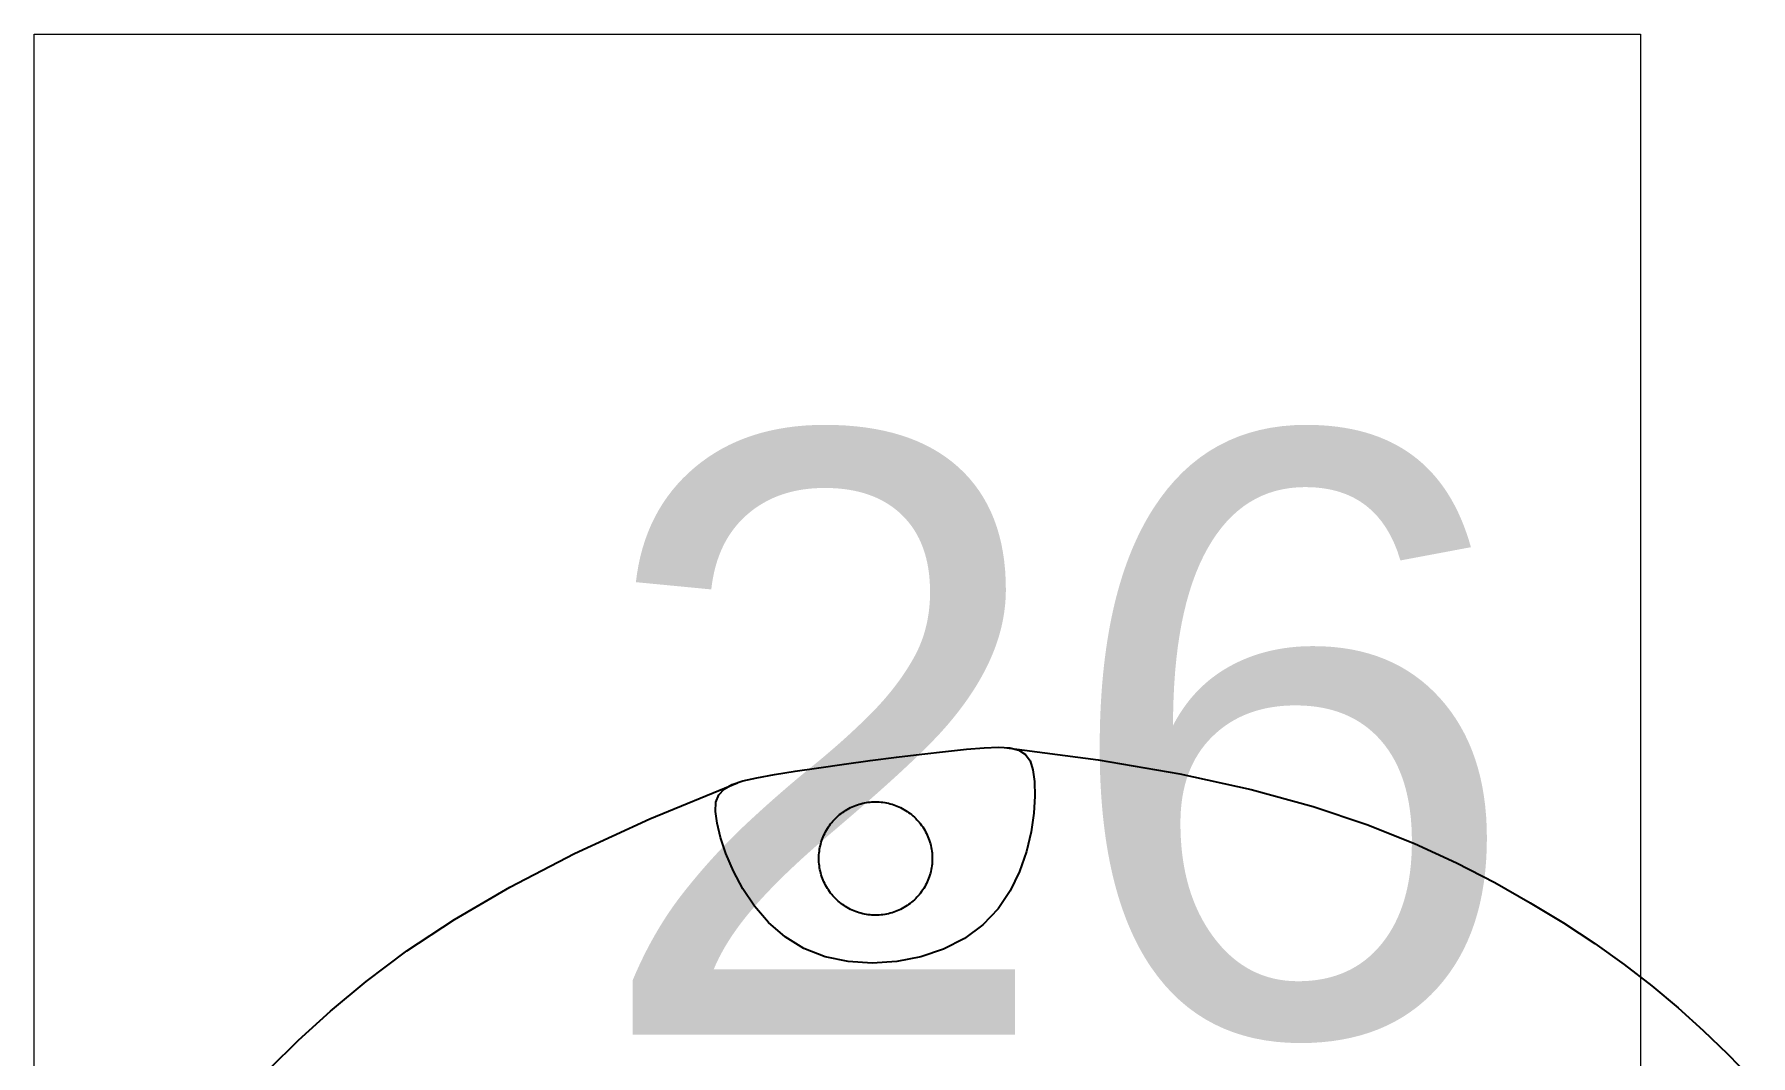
# Model space of a CAD drawing. Header units: inches. Extents: x 0.9 to 36.3, y 0.7 to 23.3.
# Drawn here: x 17.8845 to 18.0939, y 6.9063 to 7.0309 of the extents above; entities that cross this region are included whole.
import ezdxf

# ---------------------------------------------------------------- set-up
doc = ezdxf.new("R2010")
doc.units = ezdxf.units.IN
doc.layers.add('Numbering receptecles', color=170, linetype='Continuous', lineweight=15)
doc.layers.add('Smoke Detector', color=104, linetype='Continuous')
doc.styles.get("Standard").update_dxf_attribs({"font": 'arial.ttf'})

msp = doc.modelspace()

# ---------------------------------------------------------------- linework, layer by layer
at = {"layer": 'Numbering receptecles', "linetype": 'ByBlock', "ltscale": 0.001}
msp.add_lwpolyline([(17.88445815947854, 7.030883205040638), (18.08045815947854, 7.030883205040638), (18.08045815947854, 6.863620868145014), (17.88445815947854, 6.863620868145014)], close=True, dxfattribs=at)
at = {"layer": 'Smoke Detector', "linetype": 'ByBlock'}
for points in [[(18.00021632432896, 6.922217234253962), (17.99797377366802, 6.920571905093636), (17.99541139165119, 6.919270209840745), (17.99261914923228, 6.918323993396063), (17.98968701736511, 6.917745100660374), (17.98670496700346, 6.91754537653445), (17.9837629691011, 6.917736665919071), (17.98095099461186, 6.918330813715015), (17.97835901448952, 6.919339664823061), (17.97606025196398, 6.920757224276057), (17.97406093936938, 6.922506137635184), (17.97235056131596, 6.924491210593681), (17.97091860241396, 6.92661724884479), (17.96975454727363, 6.928789058081763), (17.9688478805052, 6.930911443997848), (17.96818808671894, 6.932889212286282), (17.96776465052502, 6.93462716864032), (17.96757319289908, 6.936053722804223), (17.967633880278, 6.937191700726343), (17.96797301546395, 6.938087532406064), (17.96861690125919, 6.938787647842746), (17.96959184046593, 6.93933847703576), (17.97092413588639, 6.93978644998449), (17.97264009032279, 6.940177996688304), (17.97476600657735, 6.940559547146576), (17.97730573920121, 6.940967414795393), (17.98017334974123, 6.941397446817723), (17.98326045149322, 6.941835373833259), (17.98645865775296, 6.942266926461679), (17.98965958181624, 6.942677835322671), (17.99275483697884, 6.943053831035916), (17.99563603653658, 6.943380644221113), (17.99819479378523, 6.943644005497935), (18.00034702372529, 6.94382568367123), (18.00210584817615, 6.94389160028649), (18.00350869066183, 6.943803715074351), (18.00459297470645, 6.943523987765458), (18.00539612383403, 6.943014378090465), (18.00595556156868, 6.942236845780014), (18.00630871143444, 6.941153350564745), (18.0064929969554, 6.939725852175306), (18.0065338052039, 6.937937521896613), (18.00640837744556, 6.935856377230669), (18.00608191849424, 6.933571647233739), (18.00551963316382, 6.931172560962109), (18.00468672626821, 6.928748347472043), (18.00354840262126, 6.926388235819813), (18.00206986703689, 6.924181455061694)], [(17.99057016308661, 6.936309049493195), (17.99076435956441, 6.936192633551981), (17.99095463689724, 6.936069911660129), (17.99114080215406, 6.935941031858837), (17.99132266240384, 6.935806142189312), (17.99150002471553, 6.935665390692735), (17.99167269615809, 6.935518925410312), (17.99184048380046, 6.935366894383231), (17.99200319471161, 6.935209445652694), (17.99216064344216, 6.935046734741535), (17.99231267446923, 6.934878947099163), (17.99245913975166, 6.934706275656607), (17.99259989124824, 6.934528913344918), (17.99273478091775, 6.93434705309514), (17.99286366071906, 6.934160887838315), (17.9929863826109, 6.933970610505481), (17.99310279855213, 6.933776414027681), (17.99321276966461, 6.933578496626284), (17.99331619372267, 6.933377077683927), (17.99341297766375, 6.933172381873566), (17.99350302842523, 6.932964633868151), (17.99358625294455, 6.932754058340654), (17.9936625581591, 6.932540879964021), (17.99373185100628, 6.932325323411222), (17.99379403842356, 6.932107613355205), (17.99384903756841, 6.931887977207401), (17.99389680647884, 6.931666653333123), (17.99393731341292, 6.931443882836147), (17.99397052662873, 6.931219906820266), (17.99399641438437, 6.930994966389255), (17.9940149449379, 6.930769302646896), (17.99402608654742, 6.930543156696968), (17.99402980747102, 6.930316769643268), (17.99402608654742, 6.93009038258956), (17.9940149449379, 6.92986423663964), (17.99399641438437, 6.92963857289728), (17.99397052662873, 6.92941363246627), (17.99393731341292, 6.929189656450385), (17.99389680647884, 6.928966885953413), (17.99384903756841, 6.928745562079135), (17.99379403842356, 6.92852592593133), (17.99373185100628, 6.928308215875314), (17.9936625581591, 6.928092659322507), (17.99358625294455, 6.927879480945881), (17.99350302842523, 6.927668905418381), (17.99341297766375, 6.927461157412969), (17.99331619372267, 6.927256461602608), (17.99321276966461, 6.927055042660248), (17.99310279855213, 6.926857125258854), (17.9929863826109, 6.926662928781058), (17.99286366071906, 6.926472651448224), (17.99273478091775, 6.926286486191396), (17.99259989124824, 6.926104625941617), (17.99245913975166, 6.925927263629932), (17.99231267446923, 6.925754592187372), (17.99216064344216, 6.925586804544997), (17.99200319471161, 6.925424093633842), (17.99184048380046, 6.925266644903305), (17.99167269615809, 6.925114613876223), (17.99150002471553, 6.924968148593797), (17.99132266240384, 6.924827397097223), (17.99114080215406, 6.924692507427691), (17.99095463689724, 6.924563627626407), (17.99076435956441, 6.924440905734555), (17.99057016308661, 6.92432448979334), (17.9903722456852, 6.924214518680854), (17.99017082674285, 6.924111094622779), (17.98996613093248, 6.924014310681708), (17.98975838292708, 6.923924259920225), (17.98954780739957, 6.923841035400917), (17.98933462902295, 6.923764730186372), (17.98911907247016, 6.923695437339168), (17.98890136241412, 6.923633249921904), (17.98868172626633, 6.923578250777046), (17.98846040239205, 6.923530481866619), (17.98823763189507, 6.923489974932542), (17.98801365587918, 6.923456761716734), (17.98778871544819, 6.923430873961101), (17.98756305170582, 6.923412343407568), (17.98733690575589, 6.923401201798042), (17.98711051870218, 6.92339748087444), (17.98688413164849, 6.923401201798042), (17.98665798569857, 6.923412343407568), (17.9864323219562, 6.923430873961101), (17.9862073815252, 6.923456761716734), (17.98598340550931, 6.923489974932542), (17.98576063501234, 6.923530481866619), (17.98553931113805, 6.923578250777046), (17.98531967499025, 6.923633249921904), (17.98510196493423, 6.923695437339168), (17.98488640838142, 6.923764730186372), (17.98467323000481, 6.923841035400917), (17.98446265447729, 6.923924259920225), (17.98425490647189, 6.924014310681708), (17.98405021066153, 6.924111094622779), (17.98384879171918, 6.924214518680854), (17.98365087431777, 6.92432448979334), (17.98345667783998, 6.924440905734555), (17.98326640050714, 6.924563627626407), (17.98308023525032, 6.924692507427691), (17.98289837500054, 6.924827397097223), (17.98272101268885, 6.924968148593797), (17.9825483412463, 6.925114613876223), (17.98238055360393, 6.925266644903305), (17.98221784269277, 6.925424093633842), (17.98206039396223, 6.925586804544997), (17.98190836293515, 6.925754592187372), (17.98176189765273, 6.925927263629932), (17.98162114615614, 6.926104625941617), (17.98148625648662, 6.926286486191396), (17.98135737668532, 6.926472651448224), (17.98123465479348, 6.926662928781058), (17.98111823885226, 6.926857125258854), (17.98100826773978, 6.927055042660248), (17.9809048436817, 6.927256461602608), (17.98080805974064, 6.927461157412969), (17.98071800897915, 6.927668905418381), (17.98063478445983, 6.927879480945881), (17.98055847924529, 6.928092659322507), (17.98048918639808, 6.928308215875314), (17.98042699898083, 6.92852592593133), (17.98037199983598, 6.928745562079135), (17.98032423092554, 6.928966885953413), (17.98028372399146, 6.929189656450385), (17.98025051077566, 6.92941363246627), (17.98022462302002, 6.92963857289728), (17.98020609246649, 6.92986423663964), (17.98019495085695, 6.93009038258956), (17.98019122993336, 6.930316769643268), (17.98019495085695, 6.930543156696976), (17.98020609246649, 6.930769302646896), (17.98022462302002, 6.930994966389255), (17.98025051077566, 6.931219906820266), (17.98028372399146, 6.931443882836147), (17.98032423092554, 6.931666653333123), (17.98037199983598, 6.931887977207401), (17.98042699898083, 6.932107613355205), (17.98048918639808, 6.932325323411222), (17.98055847924529, 6.932540879964021), (17.98063478445983, 6.932754058340654), (17.98071800897915, 6.932964633868151), (17.98080805974064, 6.933172381873566), (17.9809048436817, 6.933377077683927), (17.98100826773978, 6.933578496626284), (17.98111823885226, 6.933776414027681), (17.98123465479348, 6.933970610505481), (17.98135737668532, 6.934160887838315), (17.98148625648662, 6.93434705309514), (17.98162114615614, 6.934528913344918), (17.98176189765273, 6.934706275656607), (17.98190836293515, 6.934878947099163), (17.98206039396223, 6.935046734741535), (17.98221784269277, 6.935209445652694), (17.98238055360393, 6.935366894383231), (17.9825483412463, 6.935518925410312), (17.98272101268885, 6.935665390692735), (17.98289837500054, 6.935806142189312), (17.98308023525032, 6.935941031858837), (17.98326640050714, 6.936069911660129), (17.98345667783998, 6.936192633551981), (17.98365087431777, 6.936309049493195), (17.98384879171918, 6.936419020605685), (17.98405021066153, 6.936522444663757), (17.98425490647189, 6.936619228604828), (17.98446265447729, 6.93670927936631), (17.98467323000481, 6.936792503885615), (17.98488640838142, 6.936868809100167), (17.98510196493423, 6.936938101947367), (17.98531967499025, 6.937000289364631), (17.98553931113805, 6.937055288509493), (17.98576063501234, 6.93710305741992), (17.98598340550931, 6.937143564353994), (17.9862073815252, 6.937176777569801), (17.9864323219562, 6.937202665325435), (17.98665798569857, 6.937221195878971), (17.98688413164849, 6.937232337488497), (17.98711051870218, 6.937236058412095), (17.98733690575589, 6.937232337488497), (17.98756305170582, 6.937221195878971), (17.98778871544819, 6.937202665325435), (17.98801365587918, 6.937176777569801), (17.98823763189507, 6.937143564353994), (17.98846040239205, 6.93710305741992), (17.98868172626633, 6.937055288509493), (17.98890136241412, 6.937000289364631), (17.98911907247016, 6.936938101947367), (17.98933462902295, 6.936868809100167), (17.98954780739957, 6.936792503885615), (17.98975838292708, 6.93670927936631), (17.98996613093248, 6.936619228604828), (17.99017082674285, 6.936522444663757), (17.9903722456852, 6.936419020605685)]]:
    msp.add_lwpolyline(points, close=True, dxfattribs=at)
for points in [[(18.00280726941899, 6.94384765768042), (18.01426548957529, 6.942350371180288), (18.02425532273443, 6.940635119481732), (18.03294295021619, 6.93873048489097), (18.04049455334031, 6.93666504971422), (18.04707631342654, 6.934467396257704), (18.05285441179465, 6.932166106827646), (18.05799502976442, 6.929789763730268), (18.06266434865556, 6.927366949271791), (18.06700522901819, 6.924919874226338), (18.07106724832358, 6.922445263239629), (18.0748766632734, 6.919933469425315), (18.07845973056923, 6.917374845897017), (18.08184270691275, 6.914759745768366), (18.08505184900556, 6.912078522152997), (18.08811341354929, 6.909321528164545), (18.09105365724556, 6.906479116916634), (18.09389401557119, 6.9035438294132)], [(17.91314639184374, 6.904663974036426), (17.91670601066826, 6.908151169532053), (17.9205891558518, 6.911699937246494), (17.92493956866057, 6.915325798250541), (17.92992516556837, 6.919044155046945), (17.93571386304904, 6.922870410138442), (17.94247357757635, 6.92681996602777), (17.95037222562409, 6.930908225217662), (17.9595777236661, 6.935150590210872), (17.97025798817617, 6.939562463510127)]]:
    msp.add_lwpolyline(points, dxfattribs=at)

# ---------------------------------------------------------------- texts
at = {"layer": 'Numbering receptecles', "linetype": 'ByBlock', "ltscale": 0.001}
msp.add_text('26', height=0.07330473486775638, dxfattribs=at).set_placement((17.95231269924277, 6.908833771878411))

doc.saveas('drawing.dxf')
